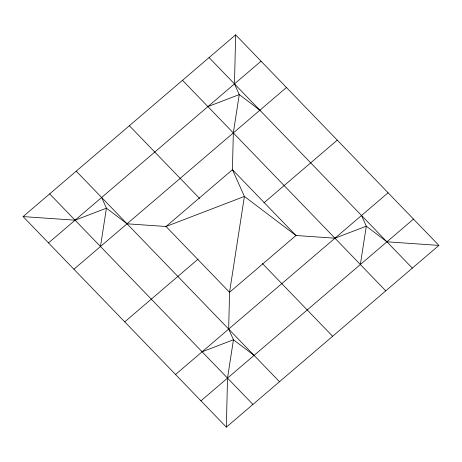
<?xml version="1.0" encoding="UTF-8"?>
<svg xmlns="http://www.w3.org/2000/svg" width="462" height="462" viewBox="0 0 462 462"><rect width="100%" height="100%" fill="white"/><g stroke="black" fill="none" stroke-linecap="round" stroke-linejoin="round"><path stroke-width="0.69" d="M226.357 427.142L23.1 216.591L235.643 34.858L438.9 245.409L226.357 427.142L227.518 378.107L233.46 339.766L228.678 329.071L229.568 291.574M232.432 170.426L233.322 132.929L239.264 94.589L234.482 83.893L235.643 34.858M100.479 246.512L106.422 208.171L101.646 197.476M229.55 292.296L244.404 196.442L232.45 169.704L166.031 226.495L229.55 292.296L295.969 235.505L232.45 169.704M360.354 264.524L366.297 226.184L361.521 215.488M48.504 242.908L261.053 61.18M73.914 269.231L286.457 87.497M124.728 321.864L198.134 259.101M263.866 202.899L337.272 140.136M175.543 374.503L388.086 192.77M200.947 400.82L413.496 219.092M207.917 106.612L239.264 94.589L259.892 110.21M166.031 226.495L244.404 196.442L295.969 235.505M202.108 351.79L233.46 339.766L254.083 355.388M23.1 216.591L75.075 220.195L106.422 208.171L127.05 223.799L166.482 226.53M295.518 235.47L334.95 238.201L366.297 226.184L386.925 241.805L438.9 245.409M209.078 57.577L412.329 268.127M182.507 80.29L385.764 290.841M129.372 125.728L199.613 198.487M262.387 263.513L332.628 336.272M76.236 171.159L279.493 381.71M49.671 193.873L252.922 404.423"/></g></svg>
